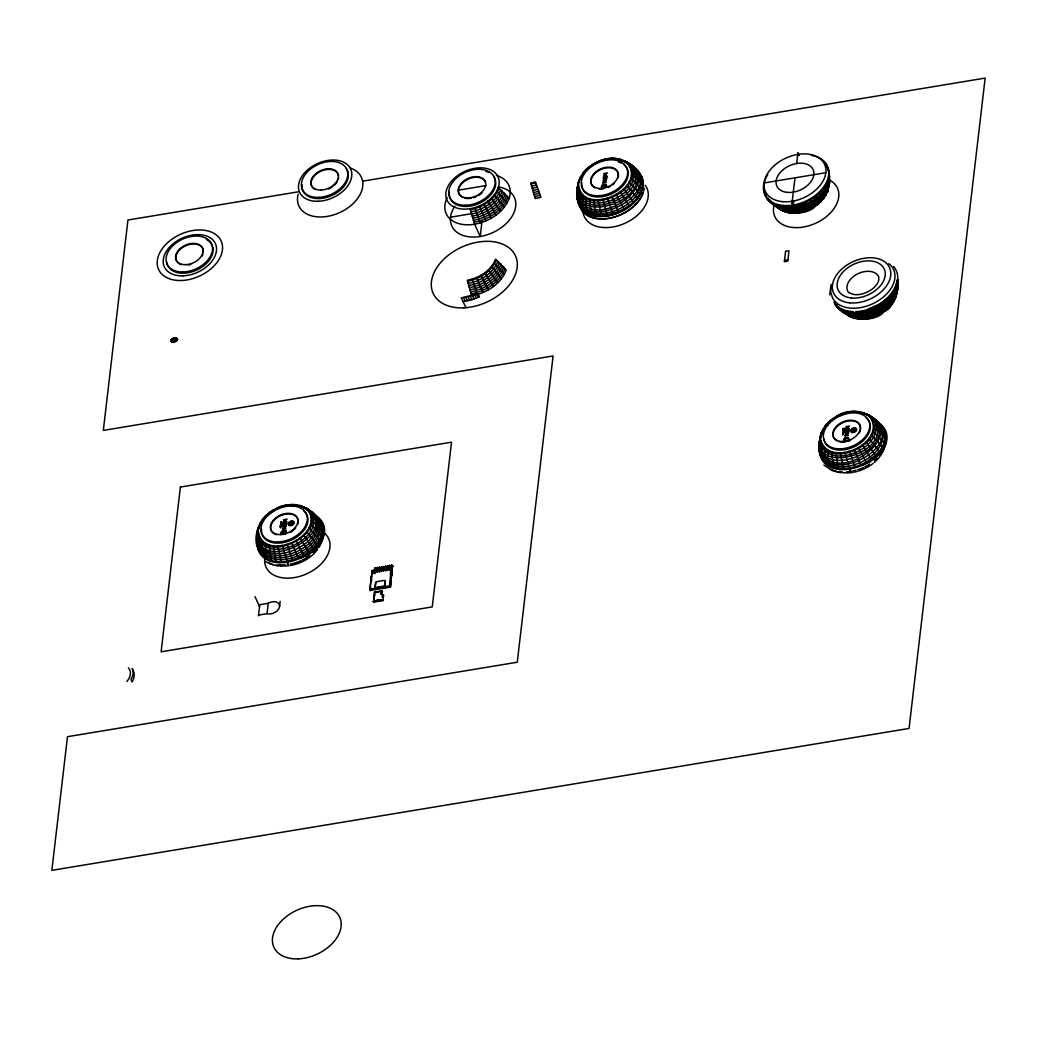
<?xml version="1.0" encoding="UTF-8"?>
<svg xmlns="http://www.w3.org/2000/svg" width="1037" height="1037" viewBox="0 0 1037 1037"><rect width="100%" height="100%" fill="white"/><g stroke="black" fill="none" stroke-linecap="round" stroke-linejoin="round"><path stroke-width="1.5" d="M589.677 167.657C597.403 159.063 615.395 154.332 625.713 162.537M831.83 420.724C855.408 393.503 910.369 431.885 870.873 458.587C856.108 471.926 819.049 474.389 819.126 447.569C818.012 445.456 823.495 421.048 820.086 439.429M257.046 533.433L257.163 545.825C256.787 539.201 256.191 532.292 258.952 526.031C247.973 551.153 269.218 568.107 292.551 559.63C308.806 555.339 329.766 537.27 319.396 519.2C315.274 513.652 308.404 511.513 303.595 506.924M308.909 511.306C323.622 538.423 260.585 563.519 258.096 529.596C259.678 572.528 343.001 525.824 300.069 505.512L307.03 508.506L316.544 516.206M578.14 189.486L578.205 183.329L580.785 176.251L577.311 187.256L577.428 199.648L577.428 196.849M577.311 187.256C569.987 229.242 633.166 218.405 641.579 189.032C645.895 178.027 637.224 167.268 627.554 162.926C618.778 158.052 630.937 163.483 632.129 166.387M577.661 185.649C576.624 227.038 656.097 194.399 630.574 164.468M578.127 184.08C580.772 222.774 656.395 185.636 624.507 160.942M578.374 183.419C580.785 219.118 649.434 189.214 626.879 162.666M819.308 446.869L819.58 452.715L819.243 441.943L821.965 433.829M820.513 436.499L819.8 442.371C826.826 465.043 860.347 455.865 871.21 440.712C876.9 434.101 878.806 422.72 871.249 416.705C864.923 413.776 865.402 412.713 871.249 416.705C906.869 446.001 815.549 485.783 819.8 438.729M820.267 437.147C822.665 474.065 894.075 441.995 869.032 415.733C889.448 441.295 829.924 470.176 820.552 439.921M828.304 188.138L829.574 182.681L829.237 171.909C829.833 171.87 826.541 206.869 828.304 184.69M828.55 187.49L828.55 185.143M829.354 184.301L828.978 176.381M896.733 293.51L896.746 290.01L896.499 290.723L896.486 294.171L897.873 287.08L897.433 279.342M897.199 291.941L897.212 289.504M897.42 282.155C892.222 306.2 858.999 321.133 838.09 307.458C858.519 324.179 897.342 306.2 897.705 279.64L897.77 288.714L895.67 297.736L896.214 295.351M867.775 309.233L880.154 303.815L885.611 299.55A35.608 23.773 -24.5 0 0 893.583 266.535L893.479 267.17M269.361 544.879L270.942 560.33M589.625 198.702L591.22 214.153M831.778 451.769L833.359 467.22M827.993 425.027L828.304 422.565L831.881 419.544M772.993 204.224L774.73 206.078L769.895 201.424L777.88 205.533C783.868 218.924 825.167 213.402 815.38 196.978L823.43 189.201L828.239 180.49M846.075 311.567C852.168 324.646 892.974 319.94 883.576 303.011M273.47 509.971L269.439 512.628L269.413 513.833L273.677 511.021C279.096 504.812 292.058 503.36 300.613 505.706M259.548 526.939L259.691 525.565L257.746 531.009L258.952 528.3M586.086 197.289L585.801 204.6L586.851 212.442M287.08 505.058L288.117 505.784M607.345 158.881L616.782 158.726L622.148 160.1M849.497 411.961L863.03 412.596M258.459 615.809L259.768 604.688L268.246 603.288A8.374 5.587 -24.5 0 1 278.149 602.951A8.374 5.587 -24.5 0 1 277.242 610.702L276.736 611.169A8.374 5.587 -24.5 0 1 267.04 613.697L258.55 615.097M267.04 613.697L268.246 603.288M280.573 527.664L280.625 527.185M280.703 527.639L280.47 527.379M285.758 531.19L282.621 532.046L282.09 533.446L282.207 531.774L285.81 531.32L282.207 531.774M282.349 545.384L287.443 562.261M279.562 606.515L280.171 601.317M287.405 562.158L287.495 561.354M389.925 585.075C391.843 582.587 389.044 565.334 391.558 574.757L390.469 587.085L369.898 590.481L372.114 570.493L372.685 571.724L371.933 570.661M375.485 568.496L372.4 571.115L372.037 574.161L372.114 570.493M369.898 590.481L371.207 576.222L371.92 576.753M371.881 574.083L371.752 571.659M370.676 587.383L370.326 590.416L369.768 589.185L374.914 588.342L375.705 582.146A19.872 13.261 -24.5 0 1 385.129 580.59L385.271 580.901M371.389 581.316L371.739 578.27M374.875 573.694L375.2 567.887L375.925 569.08M375.368 567.848L374.914 571.75L391.286 569.041L391.74 565.139L392.479 566.345M375.2 572.372L375.653 568.47L392.621 565.658L391.584 573.37L391.506 570.752L392.206 571.594M378.025 568.73L377.287 567.537L377.287 572.022L377.74 568.12M383.236 597.04L382.407 596.858L383.236 597.04L382.99 600.604L373.566 602.16L374.564 592.101L382.277 590.818L382.005 594.707L382.277 590.818M377.001 571.413L377.455 567.511M373.566 602.16L374.564 592.101M377.118 572.048L377.572 568.146M379.373 567.187L379.205 571.711L379.373 567.187L379.931 568.419M382.199 568.043L381.473 566.85L381.292 571.361L379.373 571.672L379.827 567.77M381.007 570.752L381.473 566.85M381.188 570.713L381.642 566.811M373.605 601.836L378.168 600.177M381.46 571.335L381.914 567.433M384.118 567.719L383.56 566.5L383.379 571.011L383.833 567.109M384.014 567.083L383.547 570.985L383.275 570.376M381.344 592.27L381.11 594.214L382.07 594.058M381.201 594.136L381.422 592.308M386.373 567.356L385.647 566.15L385.466 570.674L386.101 566.733M385.816 566.124L385.647 570.635L387.553 570.324L387.734 565.813L388.46 567.006M382.549 597.169L382.523 595.886L383.521 596.042L382.523 595.886M383.521 596.042L383.496 594.771L381.862 594.395M384.973 587.357L384.896 588.005L385.129 580.59L384.338 586.773L389.484 585.931L391.921 565.113M387.281 569.715L387.734 565.813M387.449 569.676L387.903 565.774M387.734 570.298L388.188 566.396M389.821 565.463L389.653 569.974L389.821 565.463L390.379 566.682M390.275 566.046L389.821 569.948L389.536 569.339M392.025 565.761L391.571 569.663L391.286 569.041M392.193 565.722L391.584 570.933L392.621 565.658M392.167 568.937L391.843 575.379M390.469 587.085L391.558 574.757M482.036 221.037L480.222 236.488L474.635 224.238L470.15 208.644A28.09 18.757 -24.5 0 1 446.079 191.715A28.09 18.757 -24.5 0 1 477.94 167.929A28.09 18.757 -24.5 0 1 498.304 187.658L509.115 198.495C503.645 212.702 489.114 221.555 474.635 224.238A34.377 22.957 -24.5 0 1 447.154 197.6M602.951 185.999C610.326 183.121 600.164 188.851 602.484 185.61L606.075 185.143L602.484 185.61M602.899 185.869L602.354 187.269M602.614 199.208L607.669 215.981M794.99 177.833L792.087 202.539L793.214 205.002L793.72 200.66M796.662 163.522L797.881 153.126L798.996 155.576M842.99 434.555C844.585 433.466 841.914 435.229 842.692 434.309M844.507 440.336L844.624 438.677L848.175 438.081L845.038 438.936L844.961 440.258M844.766 452.275L849.86 469.152L849.977 467.752M799.346 212.702L793.759 206.194L788.159 206.739L777.88 205.533M867.528 318.735L861.954 312.228M384.429 586.579A19.872 13.261 -24.5 0 0 375.005 588.135L375.848 582.457M824.674 428.592L824.843 427.4L820.669 434.931M824.713 428.683L824.882 427.477M816.987 205.17L820.656 201.761L819.748 193.258M265.628 517.061L265.887 515.674L269.464 512.654M589.729 166.477L586.151 169.498L579.955 179.388M262.802 541.547L262.141 548.573L262.931 556.247M583.079 195.371L582.418 202.396L583.196 210.07M825.219 448.438L824.558 455.463L825.348 463.137M829.017 182.253L829.367 180.529M257.941 529.505L262.841 518.928A28.09 18.757 -24.5 0 1 296.038 504.721L297.619 505.447L290.554 505.525M256.722 536.686L257.669 532.538L256.748 538.32M256.891 539.966L257.552 537.101M257.163 541.612L257.824 538.709M579.216 179.855C563.078 230.862 660.375 200.763 631.987 165.389M577.311 189.123L577.933 186.362M829.237 176.121C829.963 206.467 773.926 224.42 764.075 191.106M819.761 440.816L819.152 449.293L820.552 456.643M819.165 445.223L819.8 442.397M897.848 285.434C892.844 309.091 858.753 324.283 839.166 308.754M897.873 287.08C895.177 310.439 859.219 327.355 841.733 309.856M262.426 520.496L262.841 518.915M262.465 520.587L265.887 515.674M885.17 311.204C891.263 308.145 894.063 301.56 891.613 295.234M260.52 539.084L259.522 545.812L260.08 553.252M580.785 192.908L579.787 199.635L580.357 207.076M830.935 284.916L829.769 294.897M888.748 308.17L887.944 299.291M580.214 178.053L583.105 172.751A28.09 18.757 -24.5 0 1 616.302 158.544L617.883 159.27M823.521 198.806L826.45 193.504L826.282 184.897M872.726 417.535C900.997 453.726 801.031 480.649 822.924 429.318L820.358 436.408M897.848 281.364L897.549 290.334L894.075 301.339L895.035 296.828L894.477 290.93M257.85 530.257C253.495 579.268 348.782 531.67 303.621 506.899M258.9 536.246L257.72 542.558L258.135 549.74M579.164 190.069L577.959 200.024C593.851 233.118 668.295 187.308 629.213 165.103M821.317 443.136L820.111 453.091C836.016 486.236 910.512 440.258 871.326 418.196M578.516 181.864L578.957 180.438M258.135 533.031L257.383 535.481C266.69 569.313 335.508 533.161 306.615 508.843M583.118 172.738L582.69 174.32L586.151 169.498M823.547 198.819L824.208 194.775L823.43 189.201M825.102 426.259L825.258 425.805A28.09 18.757 -24.5 0 1 858.455 411.611L860.036 412.337L858.455 411.611M288.636 564.504L287.638 563.778M851.053 471.394L850.262 471.252M258.68 526.615L260.507 522.428M470.137 208.683C481.972 206.493 493.832 199.26 498.304 187.658M499.043 188.203C494.506 200.037 482.412 207.4 470.357 209.63M500.754 189.577C496.023 201.878 483.436 209.552 470.889 211.859M502.375 190.977C497.475 203.719 484.448 211.665 471.459 214.063M503.917 192.415C498.862 205.546 485.433 213.739 472.055 216.202M505.356 193.893C500.171 207.374 486.405 215.774 472.665 218.301M506.704 195.41C501.415 209.176 487.338 217.757 473.3 220.35M507.961 196.939C502.569 210.952 488.246 219.688 473.961 222.32M493.871 262.828L495.479 259.224L506.276 270.074C500.819 284.281 486.288 293.121 471.809 295.804L467.311 280.249C477.979 278.305 488.284 272.316 493.871 262.828L504.319 274.468M496.217 259.781C491.668 271.603 479.587 278.966 467.531 281.196M497.929 261.143C493.197 273.444 480.611 281.118 468.063 283.425M499.549 262.542C494.649 275.285 481.622 283.231 468.633 285.629M501.091 263.981C496.036 277.112 482.607 285.305 469.23 287.767M502.53 265.459C497.345 278.94 483.566 287.34 469.839 289.867M503.878 266.976C498.59 280.742 484.512 289.323 470.474 291.915M505.136 268.505C499.743 282.518 485.42 291.254 471.135 293.886M578.205 183.329L579.372 180.697M828.654 186.725C821.097 206.207 789.766 220.337 773.537 203.822M828.459 188.228C821.058 206.22 797.544 216.759 779.409 209.15L782.844 210.731L779.837 208.8A28.09 18.757 -24.5 0 0 808.562 210.005L805.088 202.889A34.377 22.957 -24.5 0 1 767.004 198.534L768.132 199.869L765.06 195.034M828.148 189.693C821.473 206.039 801.523 215.398 784.542 211.379M825.88 195.306L829.574 182.681L829.03 172.803M896.655 294.262C887.607 317.698 850.275 327.459 835.252 304.45L837.533 307.172L836.276 304.904M896.344 295.726C889.668 312.072 869.706 321.431 852.738 317.413M273.392 545.669L275.881 561.289M593.657 199.493L596.145 215.113M835.809 452.573L838.298 468.18M790.388 212.961L786.668 210.783L782.805 206.519M858.584 318.994L854.864 316.816L851.001 312.552M260.313 522.946L262.685 519.368M826.087 194.787L820.552 202.137M894.283 300.821L891.716 304.839M822.73 429.837L825.258 425.818M176.407 340.875L176.731 340.434A3.163 2.113 -24.5 0 0 176.938 338.697L176.705 338.347A3.163 2.113 -24.5 0 0 171.714 339.177L171.39 339.605A3.163 2.113 -24.5 0 0 171.183 341.354L171.416 341.704A3.163 2.113 -24.5 0 0 176.407 340.875L176.705 340.693M262.737 519.446L269.413 512.952L277.968 508.013L278.318 508.687M828.304 422.565L825.154 426.337L831.83 419.855M891.898 304.398C883.835 314.237 870.821 319.966 858.105 318.813M855.603 430.899L854.838 431.548A2.631 1.763 -24.5 0 1 852.077 432.001L852.077 432.001A2.255 1.504 -24.5 0 0 854.138 431.431L854.112 431.198A2.139 1.426 -24.5 0 1 854.358 429.02L854.41 428.748A2.255 1.504 -24.5 0 0 852.414 428.942L852.414 428.942A2.631 1.763 -24.5 0 1 855.214 428.398L855.836 428.812M265.822 543.466L265.524 550.777L266.587 558.619M828.239 450.356L827.941 457.667L829.004 465.522M586.048 169.874L593.786 164.079L601.745 160.566M373.709 570.856L375.757 569.106L375.2 567.887M820.656 201.761C811.517 210.252 798.179 215.074 785.813 211.963M832.854 419.181L834.902 417.82M793.759 206.194L805.088 202.889L815.38 196.978M822.937 445.975L821.939 452.702L822.497 460.143M843.288 428.864L843.872 428.553L843.211 428.683M770.971 202.721C793.927 220.531 846.788 189.602 823.469 161.487M463.241 301.547L472.055 299.654L479.47 296.776L477.837 293.756L461.232 297.891L466.028 307.678M279.134 507.599L287.392 505.213L297.606 505.447M848.616 412.389L835.887 416.861M578.4 186.854L577.648 189.304C586.994 221.503 651.534 190.419 629.109 163.639M631.559 171.183L637.314 175.02L642.59 180.451M311.294 517.359L317.05 521.196L322.326 526.627M873.711 424.25L879.467 428.087L884.742 433.518M607.656 159.037L602.691 159.944M530.983 183.951L535.727 182.862L540.977 197.25L535.273 198.56L530.775 183.005L535.429 181.929L535.727 182.862M531.527 186.193L536.466 185.053M532.098 188.384L537.205 187.204M532.681 190.536L537.957 189.317M533.303 192.636L538.709 191.391M533.938 194.671L539.46 193.4M534.599 196.654L540.212 195.358M298.747 191.741L127.94 220.013L103.324 430.407L553.097 355.95L517.256 662.228L67.483 736.698L51.85 870.354L909.06 728.441L985.15 78.099L362.6 181.164M458.51 190.147L485.938 185.61M450.538 217.174L472.263 213.57M764.126 182.94L825.841 172.725M784.503 260.456L787.926 259.885M843.211 429.862L844.027 429.72L843.172 430.199M843.911 431.82L842.9 431.327L843.988 431.146C843.677 433.686 842.472 432.39 843.898 431.923M842.809 433.297L843.755 432.935L842.77 433.622M843.159 434.218L842.653 434.607M848.227 438.21L844.624 438.677M375.575 569.119L392.906 566.267M372.348 571.568L375.174 571.102L374.901 570.48M371.764 573.552L374.59 573.085M371.713 575.496L371.57 576.183M391.727 572.385L392.038 573.059M391.273 572.696L391.843 573.331M375.109 588.77L384.533 587.201M374.707 592.399L382.42 591.129M374.668 592.736L377.753 592.218M374.357 595.329L375.329 595.173M373.372 601.732L382.834 599.84L373.398 601.408A19.872 13.261 -24.5 0 1 378.233 600.293M855.797 428.825L855.849 428.825A1.439 0.959 -24.5 0 0 854.307 430.096A1.439 0.959 -24.5 0 0 855.551 430.912M275.842 565.282L281.934 565.683M618.959 159.931L627.294 162.329M861.462 412.622L864.301 413.18M861.112 412.998C918.717 427.737 834.487 492.368 819.126 447.569M299.045 505.719L301.884 506.276L305.435 508.713M298.708 506.108L307.03 508.506L310.75 511.397L307.937 510.295M838.259 472.172L832.348 470.617L823.858 465.094M840.411 472.911L830.274 469.191M270.346 563.895L277.994 566.021M626.815 185.286L636.77 197.73M494.338 194.762L504.293 207.206M491.512 266.328L501.467 278.772M868.967 438.353L878.922 450.81M306.55 531.462L316.505 543.906M272.861 564.724L268.155 562.456M620.878 159.529L620.333 159.335C675.45 177.949 591.621 237.771 576.987 194.502M854.008 317.996L847.605 315.183M896.435 286.523C896.966 310.102 854.864 326.551 838.907 308.235L844.325 313.031L848.033 314.833M624.572 161.616L628.603 163.185M862.486 412.402L869.447 415.396L877.885 421.8M866.725 414.683L870.756 416.252M304.308 507.793L308.339 509.361M306.822 509.245L313.044 512.589L319.396 519.2M776.856 207.322C797.297 215.981 826.8 202.228 829.652 179.414M786.37 212.157L780.77 209.902L773.395 205.054M316.22 516.115L316.687 516.322A35.608 23.773 -24.5 0 1 317.102 547.938L316.635 547.406L306.602 555.923L306.213 555.339L300.25 558.567L299.654 557.297M794.757 213.142L788.159 206.739M862.953 319.176L856.342 312.772M611.947 158.389L613.256 159.102M854.086 411.456L855.395 412.169M291.669 504.565L292.978 505.278M630.794 167.968L636.407 171.39L641.605 176.523M872.947 421.048L878.559 424.457L883.757 429.603M310.53 514.145L316.142 517.567L321.34 522.7M849.562 292.745C859.284 299.434 880.569 287.56 878.741 277.54M876.291 421.852L879.104 423.213A35.608 23.773 -24.5 0 1 879.519 454.828L879.039 454.31L869.019 462.813L868.63 462.23L862.667 465.457L862.188 464.433M265.187 561.38L269.931 563.726M773.537 204.419L779.163 208.541L777.594 206.881M631.598 174.618L637.314 178.908L642.577 184.651M873.737 427.685L879.454 431.975L884.73 437.731M311.32 520.794L317.037 525.085L322.313 530.827M631.027 165.22L634.566 167.527L639.66 173.023M873.167 418.287L876.719 420.594L881.813 426.09M875.306 420.724L878.961 423.096M311.93 512.161L314.302 513.704M313.057 513.341L315.468 514.909M780.174 209.202L782.196 210.537M847.359 314.574C857.936 320.77 843.211 313.33 843.366 311.256M310.309 510.645C338.399 538.112 266.833 574.291 256.813 538.942M837.598 307.056L841.733 310.439M630.781 178.183L641.579 189.032M872.921 431.249L883.731 442.099M310.504 524.359L321.314 535.209M769.402 201.022L772.046 203.408L770.258 200.167M620.256 191.638L628.733 205.52M862.408 444.704L870.873 458.587M487.779 201.1L496.256 214.983M484.953 272.679L493.431 286.549M299.991 537.814L308.456 551.684M629.174 181.786L639.622 193.439M871.326 434.853L881.774 446.506M496.71 191.249L507.158 202.902M308.909 527.963L319.357 539.616M768.806 198.987L767.458 197.743L769.337 201.139L768.184 199.765M803.999 211.639L799.462 204.898M872.195 317.672L867.658 310.931M637.327 170.418C656.46 200.297 594.162 230.745 578.127 201.813M879.467 423.498C898.599 453.363 836.315 483.825 820.267 454.88M840.307 309.337L842.925 312.111M833.904 302.234L836.315 305.902M865.999 441.697L875.254 454.867M623.846 188.617L633.101 201.8M491.369 198.093L500.625 211.276M488.544 269.659L497.799 282.842M303.582 534.794L312.837 547.977M827.267 167.437L828.706 171.533M839.05 307.276L840.242 309.441M837.002 305.021L838.842 308.339M769.428 200.102L770.647 202.319M318.268 517.865C332.501 548.508 274.74 576.092 257.85 547.99M317.05 516.595C332.307 547.951 267.961 576.157 256.735 542.403M315.741 515.415C330.673 546.11 267.689 573.707 256.709 540.679M846.348 313.343A28.09 18.757 -24.5 0 0 876.758 316.039L873.271 308.922A34.377 22.957 -24.5 0 1 835.2 304.567M858.39 447.375L865.934 461.828M616.237 194.295L623.794 208.761M483.76 203.77L491.318 218.224M480.935 275.336L488.492 289.79M476.903 294.158L478.588 297.204M474.687 294.936L476.424 298.112M472.444 295.649L474.259 298.928M470.202 296.271L472.055 299.654M467.946 296.802L469.852 300.276M465.691 297.256L467.648 300.808M463.448 297.619L465.444 301.223M295.973 540.471L303.517 554.925M876.758 316.039L874.437 311.385M808.562 210.005L805.684 204.172M840.268 414.696L840.735 415.591M598.582 162.511L598.116 161.629M873.271 308.922L873.88 310.206M391.74 565.139L392.297 566.371M390.003 565.437L390.56 566.656M392.012 570.856L392.038 571.62L391.506 570.752M385.647 566.15L386.205 567.382M383.729 566.474L384.286 567.693M389.484 585.931L390.042 587.149M379.555 567.161L380.112 568.393M377.287 567.537L377.844 568.769M382.99 600.604L382.834 599.84A19.872 13.261 -24.5 0 0 373.398 601.408A27.597 18.433 -24.5 0 1 382.886 599.969M374.914 588.342L375.472 589.56L375.537 588.912A19.872 13.261 -24.5 0 1 377.131 588.407M254.985 596.612L259.535 606.619M860.58 464.498L854.008 449.552M618.428 211.431L611.856 196.46M485.951 220.894L479.392 205.948M483.125 292.46L476.553 277.527M298.163 557.608L291.591 542.662M878.637 306.252L881.139 313.848M810.441 200.219L812.943 207.815M854.968 466.52L849.42 451.212M612.815 213.453L607.28 198.132M480.338 222.916L474.803 207.607M477.513 294.482L471.978 279.173M292.551 559.63L287.003 544.308M850.055 470.668L850.314 471.329M843.651 468.387L840.177 452.741M601.499 215.32L598.038 199.661M281.234 561.497L277.76 545.838M829.069 174.579L829.678 177.055M765.565 193.841L766.213 196.421M577.155 197.95L578.413 203.563M849.886 469.981L850.133 470.85M287.469 563.091L287.716 563.959M826.32 164.481L826.632 166.283M828.252 167.994L828.537 169.744M849.796 469.255L849.977 470.15M799.021 155.369L798.088 152.815L797.725 154.422M287.379 562.365L287.56 563.26M849.77 468.594L849.873 469.437M287.353 561.704L287.456 562.547M576.987 190.51L577.013 192.156M830.754 287.69L830.806 292.304M206.324 239.327A24.434 16.32 -24.5 0 1 199.661 268.531A24.434 16.32 -24.5 0 1 166.711 262.063M181.669 264.772A14.479 9.67 -24.5 0 1 183.782 246.741A14.479 9.67 -24.5 0 1 203.304 252.354M202.889 254.195A14.479 9.67 -24.5 0 1 202.059 256.048M190.769 264.474A14.479 9.67 -24.5 0 1 188.371 265.031M498.253 186.88A34.377 22.957 -24.5 0 1 511.876 216.616A34.377 22.957 -24.5 0 1 467.143 236.527A34.377 22.957 -24.5 0 1 454.815 206.22M645.247 185.273A34.377 22.957 -24.5 0 1 624.015 223.681A34.377 22.957 -24.5 0 1 583.014 211.911M350.493 168.072A34.377 22.957 -24.5 0 1 358.633 196.991A34.377 22.957 -24.5 0 1 318.657 216.94A34.377 22.957 -24.5 0 1 298.15 194.165M346.215 168.551A24.434 16.32 -24.5 0 1 329.157 196.615A24.434 16.32 -24.5 0 1 302 184.482M315.118 189.473A14.479 9.67 -24.5 0 1 319.059 172.168A14.479 9.67 -24.5 0 1 338.58 175.992M338.58 177.768A14.479 9.67 -24.5 0 1 338.166 179.608M337.336 181.462A14.479 9.67 -24.5 0 1 334.588 184.988M332.747 186.543A14.479 9.67 -24.5 0 1 328.418 189.045M324.14 532.862A34.377 22.957 -24.5 0 1 306.667 573.85A34.377 22.957 -24.5 0 1 264.642 559.695M481.946 192.83A14.479 9.67 -24.5 0 1 478.031 195.747M475.776 196.874A14.479 9.67 -24.5 0 1 473.403 197.73M471.005 198.287A14.479 9.67 -24.5 0 1 464.317 198.028M462.476 197.302A14.479 9.67 -24.5 0 1 465.354 180.658A14.479 9.67 -24.5 0 1 485.536 182.188M493.573 176.394A24.434 16.32 -24.5 0 1 476.514 204.458A24.434 16.32 -24.5 0 1 449.358 192.325M485.86 171.364A24.434 16.32 -24.5 0 1 488.958 172.57M496.321 175.422A34.377 22.957 -24.5 0 1 509.115 198.495M811.232 155.381A34.377 22.957 -24.5 0 1 824.869 185.117A34.377 22.957 -24.5 0 1 780.122 205.041A34.377 22.957 -24.5 0 1 767.795 174.722M829.302 179.945A34.377 22.957 -24.5 0 1 815.497 223.318A34.377 22.957 -24.5 0 1 774.133 204.833M128.419 667.854A17.085 11.407 -24.5 0 1 126.825 681.503M381.097 587.564A19.872 13.261 -24.5 0 1 381.888 587.46M374.94 588.018A19.872 13.261 -24.5 0 1 384.377 586.449M882.37 427.322A34.377 22.957 -24.5 0 1 861.138 465.717A34.377 22.957 -24.5 0 1 820.137 453.947M879.519 424.327A34.377 22.957 -24.5 0 1 881.515 426.259M837.105 440.906A14.479 9.67 -24.5 0 1 842.161 423.005A14.479 9.67 -24.5 0 1 860.567 429.201M860.14 431.042A14.479 9.67 -24.5 0 1 859.323 432.896M850.392 440.479A14.479 9.67 -24.5 0 1 848.033 441.334M845.635 441.879A14.479 9.67 -24.5 0 1 838.933 441.619M866.18 417.872A24.434 16.32 -24.5 0 1 855.045 446.377A24.434 16.32 -24.5 0 1 823.974 438.91M884.496 433.025A33.625 22.451 -24.5 0 1 879.856 455.049M876.822 458.406A33.625 22.451 -24.5 0 1 874.515 460.506M869.33 464.317A33.625 22.451 -24.5 0 1 864.754 466.883M863.562 467.454A33.625 22.451 -24.5 0 1 857.43 469.826M855.875 470.279A33.625 22.451 -24.5 0 1 852.725 471.031M851.157 471.317A33.625 22.451 -24.5 0 1 846.516 471.822M842.044 471.809A33.625 22.451 -24.5 0 1 839.192 471.485M884.509 441.256A30.747 20.533 -24.5 0 1 874.204 462.515M873.076 463.435A30.747 20.533 -24.5 0 1 858.571 471.031M857.145 471.459A30.747 20.533 -24.5 0 1 854.268 472.133M852.842 472.405A30.747 20.533 -24.5 0 1 841.888 472.561M884.781 438.677A32.562 21.751 -24.5 0 1 873.711 459.741M848.914 292.914A17.085 11.407 -24.5 0 1 856.808 274.299A17.085 11.407 -24.5 0 1 878.676 276.685M896.862 280.923A34.377 22.957 -24.5 0 1 855.784 311.593M853.075 311.58A34.377 22.957 -24.5 0 1 846.685 310.724M845.505 310.413A34.377 22.957 -24.5 0 1 841.137 308.715M839.84 307.989A34.377 22.957 -24.5 0 1 834.642 303.348M888.826 263.618A33.625 22.451 -24.5 0 1 874.567 302.856A33.625 22.451 -24.5 0 1 831.22 293.406M831.596 286.393A33.625 22.451 -24.5 0 1 832.322 283.969M317.115 517.437A34.377 22.957 -24.5 0 1 301.443 557.569A34.377 22.957 -24.5 0 1 257.72 547.056M276.516 534.729A14.479 9.67 -24.5 0 1 277.566 517.359A14.479 9.67 -24.5 0 1 298.15 520.535M298.15 522.311A14.479 9.67 -24.5 0 1 297.723 524.152M295.701 527.82A14.479 9.67 -24.5 0 1 290.23 532.461M303.763 510.969A24.434 16.32 -24.5 0 1 290.697 540.381A24.434 16.32 -24.5 0 1 261.57 529.026M322.079 526.135A33.625 22.451 -24.5 0 1 313.278 552.578M309.596 555.586A33.625 22.451 -24.5 0 1 302.337 559.993M301.158 560.563A33.625 22.451 -24.5 0 1 290.308 564.128M285.642 564.815A33.625 22.451 -24.5 0 1 278.175 564.789M322.079 534.366A30.747 20.533 -24.5 0 1 318.929 547.406M317.478 549.571A30.747 20.533 -24.5 0 1 290.425 565.502M288.999 565.709A30.747 20.533 -24.5 0 1 279.471 565.671M322.209 530.322A32.562 21.751 -24.5 0 1 311.294 552.838M310.102 553.81A32.562 21.751 -24.5 0 1 306.278 556.532M594.953 187.84A14.479 9.67 -24.5 0 1 601.149 169.407A14.479 9.67 -24.5 0 1 618 177.975M614.422 183.355A14.479 9.67 -24.5 0 1 612.582 184.923M610.508 186.284A14.479 9.67 -24.5 0 1 608.252 187.412M603.482 188.812A14.479 9.67 -24.5 0 1 598.867 188.954M624.028 164.792A24.434 16.32 -24.5 0 1 610.962 194.204A24.434 16.32 -24.5 0 1 581.835 182.849M618.337 161.902A24.434 16.32 -24.5 0 1 621.435 163.107M640.218 174.242A34.377 22.957 -24.5 0 1 619.906 212.248A34.377 22.957 -24.5 0 1 578.205 202.215M577.985 200.88A34.377 22.957 -24.5 0 1 577.998 196.667M642.914 192.713A34.014 22.71 -24.5 0 1 641.734 195.63M640.983 197.069A34.014 22.71 -24.5 0 1 634.527 205.352M633.516 206.311A34.014 22.71 -24.5 0 1 608.823 218.172M607.423 218.379A34.014 22.71 -24.5 0 1 586.281 214.387M640.646 175.538A34.014 22.71 -24.5 0 1 618.895 212.416A34.014 22.71 -24.5 0 1 578.555 202.098M644.262 188.332A34.377 22.957 -24.5 0 1 643.705 191.236M643.264 192.701A34.377 22.957 -24.5 0 1 618.259 215.852A34.377 22.957 -24.5 0 1 586.009 214.607M584.868 213.739A34.377 22.957 -24.5 0 1 580.085 207.244M281.753 522.648L280.651 523.555L281.753 522.648M286.588 523.141C286.251 530.75 278.37 521.961 286.588 523.141M606.852 176.964C606.71 184.379 598.699 175.733 606.852 176.964M844.17 429.538L843.029 430.42L844.17 429.538M849.005 430.044C848.512 437.808 840.722 428.89 849.005 430.044M280.21 526.848L281.312 526.018L280.21 526.848M793.383 204.354C792.087 208.398 791.218 195.073 793.383 204.354M180.386 487.053L161.111 651.793L432.248 606.904L451.523 442.177L180.386 487.053M280.379 525.396L281.39 525.85L281.571 524.255L280.483 524.437L281.403 524.528L281.286 525.616L280.379 525.396M280.742 522.311C282.336 521.948 281.105 521.131 280.742 522.311M280.392 526.407L281.208 526.265L280.392 526.407M280.794 522.959L281.61 522.829L280.794 522.959M282.621 528.455L282.518 529.285L284.41 528.027L285.94 528.663L284.994 527.496L286.277 525.966L284.488 527.159L282.868 526.472L283.892 527.677L282.621 528.455M283.36 522.078L283.282 522.829L286.705 522.259L286.795 521.52L284.838 521.028L287.08 519.109L283.645 519.68L283.555 520.431C287.703 518.785 283.594 522.661 283.36 522.078M283.555 524.152L283.425 525.228L285.979 524.8L286.108 523.737L283.555 524.152M602.886 182.279L602.795 183.108L604.675 181.851L606.204 182.486L605.271 181.319L606.541 179.79L604.765 180.982L603.145 180.295L604.169 181.501L602.886 182.279M603.638 175.901L603.547 176.653L606.982 176.083L605.271 174.799L607.345 172.933L603.91 173.503L603.832 174.255C607.98 172.609 603.858 176.484 603.638 175.901M603.819 177.975L603.703 179.051L606.243 178.623L606.373 177.56L603.819 177.975M785.566 251.356L784.348 261.752L787.783 261.194L788.988 250.785L785.566 251.356M843.159 429.201C844.001 430.005 844.792 427.698 843.237 428.437L843.159 429.201M845.038 435.346L844.935 436.188L846.827 434.918L848.357 435.553L847.41 434.399L848.694 432.857L846.905 434.049L845.285 433.362L846.309 434.568L845.038 435.346M845.777 428.968L845.699 429.72L849.122 429.149L849.212 428.424L847.255 427.918L849.497 426.013L846.062 426.57L845.972 427.322C850.12 425.676 846.011 429.564 845.777 428.968M845.972 431.042L845.842 432.118L848.396 431.69L848.525 430.627L845.972 431.042M171.403 340.317C172.907 343.001 174.203 337.518 171.403 340.317M174.683 339.747C176.446 342.871 177.949 336.494 174.683 339.747M290.503 523.439L288.908 524.528L289.66 525.111A2.631 1.763 -24.5 0 0 292.421 524.657L293.186 523.996A1.439 0.959 -24.5 0 1 291.89 523.205A1.439 0.959 -24.5 0 1 293.38 521.935L292.797 521.507A2.631 1.763 -24.5 0 0 290.023 521.974L290.01 522.052A2.255 1.504 -24.5 0 1 291.993 521.857L291.941 522.13A2.139 1.426 -24.5 0 0 291.695 524.307L291.721 524.541A2.255 1.504 -24.5 0 1 289.699 525.046L289.53 524.981A2.009 1.335 -24.5 0 0 291.228 523.309A2.009 1.335 -24.5 0 0 289.867 522.155L289.116 522.829L290.503 523.439M852.92 430.329L851.325 431.431L851.947 431.872A2.009 1.335 -24.5 0 0 853.645 430.199A2.009 1.335 -24.5 0 0 852.271 429.046L851.533 429.72L852.92 430.329M172.09 339.592L171.896 339.864A1.983 1.322 -24.5 0 0 171.779 340.953L172.686 341.601A2.307 1.543 -24.5 0 0 175.11 341.199L176.005 340.317A2.307 1.543 -24.5 0 0 176.16 339.047L175.434 338.438A2.307 1.543 -24.5 0 0 173.01 338.84L172.09 339.592M175.253 340.343L174.501 341.095A1.983 1.322 -24.5 0 1 172.725 341.536L171.961 340.992A2.307 1.543 -24.5 0 1 172.116 339.721L172.985 338.918A1.983 1.322 -24.5 0 1 174.734 338.749L175.357 339.255A1.983 1.322 -24.5 0 1 175.253 340.343M174.981 338.762L174.696 338.982A1.88 1.257 -24.5 0 0 174.475 340.888L175.344 341.108A1.88 1.257 -24.5 0 0 177.625 339.436A1.88 1.257 -24.5 0 0 175.655 338.464L174.981 338.762M133.345 671.004L132.218 668.554A19.91 13.287 -24.5 0 1 130.947 679.494L132.062 681.957A19.91 13.287 -24.5 0 0 133.345 671.004M182.927 275.855A28.051 18.731 -24.5 0 0 215.644 244.201A28.051 18.731 -24.5 0 0 171.027 245.652A28.051 18.731 -24.5 0 0 182.927 275.855M181.358 280.508A34.377 22.957 -24.5 0 0 221.464 241.712A34.377 22.957 -24.5 0 0 166.776 243.488A34.377 22.957 -24.5 0 0 181.358 280.508M183.264 271.966A24.434 16.32 -24.5 0 0 211.755 244.408A24.434 16.32 -24.5 0 0 172.894 245.652A24.434 16.32 -24.5 0 0 183.264 271.966M185.727 264.655A14.479 9.67 -24.5 0 0 202.617 248.323A14.479 9.67 -24.5 0 0 179.582 249.061A14.479 9.67 -24.5 0 0 185.727 264.655M463.837 307.82A45.239 30.216 -24.5 0 0 515.674 256.32A45.239 30.216 -24.5 0 0 443.382 259.639A45.239 30.216 -24.5 0 0 463.837 307.82M171.714 341.588A1.763 1.18 -24.5 0 0 174.06 339.786A1.763 1.18 -24.5 0 0 171.403 339.527A1.763 1.18 -24.5 0 0 171.714 341.588M318.203 201.269A28.051 18.731 -24.5 0 0 350.921 169.627A28.051 18.731 -24.5 0 0 306.304 171.066A28.051 18.731 -24.5 0 0 318.203 201.269M321.003 190.069A14.479 9.67 -24.5 0 0 337.893 173.736A14.479 9.67 -24.5 0 0 314.859 174.475A14.479 9.67 -24.5 0 0 321.003 190.069M318.54 197.38A24.434 16.32 -24.5 0 0 347.045 169.822A24.434 16.32 -24.5 0 0 308.183 171.079A24.434 16.32 -24.5 0 0 318.54 197.38M298.332 958.862A36.191 24.175 -24.5 0 0 339.942 917.719A36.191 24.175 -24.5 0 0 282.142 920.247A36.191 24.175 -24.5 0 0 298.332 958.862M468.361 197.911A14.479 9.67 -24.5 0 0 485.251 181.566A14.479 9.67 -24.5 0 0 462.217 182.318A14.479 9.67 -24.5 0 0 468.361 197.911M465.898 205.222A24.434 16.32 -24.5 0 0 494.403 177.664A24.434 16.32 -24.5 0 0 455.541 178.908A24.434 16.32 -24.5 0 0 465.898 205.222M782.468 201.645A32.562 21.751 -24.5 0 0 825.776 168.253A32.562 21.751 -24.5 0 0 776.7 163.6A32.562 21.751 -24.5 0 0 782.468 201.645M787.342 192.389A19.91 13.287 -24.5 0 0 813.812 171.973A19.91 13.287 -24.5 0 0 783.803 169.135A19.91 13.287 -24.5 0 0 787.342 192.389M842.99 441.503A14.479 9.67 -24.5 0 0 859.88 425.17A14.479 9.67 -24.5 0 0 836.846 425.909A14.479 9.67 -24.5 0 0 842.99 441.503M840.527 448.827A24.434 16.32 -24.5 0 0 869.019 421.255A24.434 16.32 -24.5 0 0 830.157 422.513A24.434 16.32 -24.5 0 0 840.527 448.827M845.155 441.231A2.709 1.815 -24.5 0 0 848.772 438.444A2.709 1.815 -24.5 0 0 844.675 438.055A2.709 1.815 -24.5 0 0 845.155 441.231M852.427 432.52A3.163 2.113 -24.5 0 0 856.64 429.279A3.163 2.113 -24.5 0 0 851.87 428.825A3.163 2.113 -24.5 0 0 852.427 432.52M849.77 302.843A30.747 20.533 -24.5 0 0 890.653 271.318A30.747 20.533 -24.5 0 0 844.312 266.924A30.747 20.533 -24.5 0 0 849.77 302.843M851.442 297.982A25.329 16.916 -24.5 0 0 885.118 272.018A25.329 16.916 -24.5 0 0 846.957 268.402A25.329 16.916 -24.5 0 0 851.442 297.982M280.573 534.612A14.479 9.67 -24.5 0 0 297.463 518.28A14.479 9.67 -24.5 0 0 274.429 519.018A14.479 9.67 -24.5 0 0 280.573 534.612M278.11 541.923A24.434 16.32 -24.5 0 0 306.602 514.365A24.434 16.32 -24.5 0 0 267.74 515.622A24.434 16.32 -24.5 0 0 278.11 541.923M282.686 534.211A2.709 1.815 -24.5 0 0 286.29 531.437A2.709 1.815 -24.5 0 0 282.207 531.048A2.709 1.815 -24.5 0 0 282.686 534.211M282.738 534.34A2.709 1.815 -24.5 0 0 286.355 531.553A2.709 1.815 -24.5 0 0 282.258 531.164A2.709 1.815 -24.5 0 0 282.738 534.34M290.01 525.629A3.163 2.113 -24.5 0 0 294.223 522.376A3.163 2.113 -24.5 0 0 289.453 521.922A3.163 2.113 -24.5 0 0 290.01 525.629M600.838 188.436A14.479 9.67 -24.5 0 0 617.728 172.103A14.479 9.67 -24.5 0 0 594.694 172.842A14.479 9.67 -24.5 0 0 600.838 188.436M598.375 195.747A24.434 16.32 -24.5 0 0 626.879 168.188A24.434 16.32 -24.5 0 0 588.018 169.446A24.434 16.32 -24.5 0 0 598.375 195.747M602.951 188.034A2.709 1.815 -24.5 0 0 606.567 185.26A2.709 1.815 -24.5 0 0 602.471 184.871A2.709 1.815 -24.5 0 0 602.951 188.034"/></g></svg>
